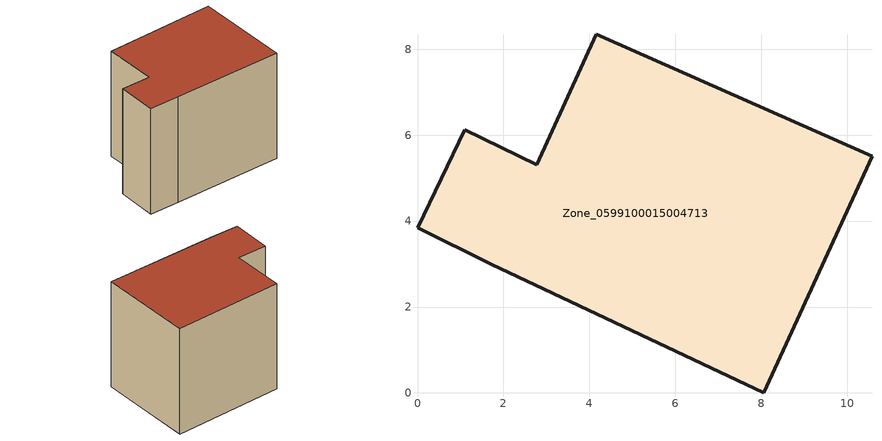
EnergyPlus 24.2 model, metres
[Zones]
Zone_0599100015004713
 floor ground (C_G): 1.72,3 0,3.84 1.1,6.12 2.78,5.31 4.16,8.35 10.58,5.51 8.06,0 z0.89
 wall outside (C_F): 0,3.84 1.72,3 8.06,0 10.58,5.51 4.16,8.35 2.78,5.31 1.1,6.12 0,3.84 z0.89:7.95
 roof outside (C_R): 1.72,3 8.06,0 10.58,5.51 4.16,8.35 2.78,5.31 1.1,6.12 0,3.84 z7.95
[BUILDING]
Pand.0599100015004713: North Axis=0; Terrain=City; Loads Convergence Tolerance Value=0.04; Temperature Convergence Tolerance Value=0.4; Solar Distribution=FullExterior; Maximum Number of Warmup Days=25; Minimum Number of Warmup Days=1
[Site:Location]
Rotterdam.The.Hague.AP_ZH_NLD Design_Conditions: Latitude=51.96; Longitude=4.45; Time Zone=1; Elevation=-4.5
[SITE:GROUNDTEMPERATURE:BUILDINGSURFACE]
18, 18, 18, 18, 18, 18, 18, 18, 18, 18, 18, 18
[MATERIAL] Thermal Absorptance=0.9; Solar Absorptance=0.7; Visible Absorptance=0.7
Name | Roughness | Thickness | Conductivity | Density | Specific Heat
G.TI.1965-1974 | MediumSmooth | 0.15 | 0.882353 | 540 | 1210
F.TI.1965-1974 | Rough | 0.3 | 0.697674 | 1920 | 840
R.TI.1965-1974 | MediumRough | 0.2 | 0.232558 | 1500 | 1000
[CONSTRUCTION]
C_G: G.TI.1965-1974
C_F: F.TI.1965-1974
C_R: R.TI.1965-1974
[ZONE]
Zone_0599100015004713: Type=1; Multiplier=1; Ceiling Height=Autocalculate; Volume=Autocalculate; Floor Area=autocalculate; Part of Total Floor Area=Yes
[ZONEINFILTRATION:DESIGNFLOWRATE]
Infil_Zone_0599100015004713: Zone or ZoneList or Space or SpaceList=Zone_0599100015004713; Schedule=AlwaysOn; Design Flow Rate Calculation Method=Flow/Area; Flow Rate per Floor Area=0.003; Constant Term Coefficient=1; Temperature Term Coefficient=0; Velocity Term Coefficient=0; Velocity Squared Term Coefficient=0
[HVACTEMPLATE:ZONE:IDEALLOADSAIRSYSTEM]
Zone_0599100015004713: Maximum Heating Supply Air Temperature=50; Minimum Cooling Supply Air Temperature=13; Maximum Heating Supply Air Humidity Ratio=0.0156; Minimum Cooling Supply Air Humidity Ratio=0.0077; Heating Limit=NoLimit; Cooling Limit=NoLimit; Dehumidification Control Type=ConstantSensibleHeatRatio; Cooling Sensible Heat Ratio=0.7; Dehumidification Setpoint=60; Humidification Control Type=None; Humidification Setpoint=30; Outdoor Air Method=None; Outdoor Air Flow Rate per Person=0.00944; Outdoor Air Flow Rate per Zone Floor Area=0; Outdoor Air Flow Rate per Zone=0; Demand Controlled Ventilation Type=None; Outdoor Air Economizer Type=NoEconomizer; Heat Recovery Type=None; Sensible Heat Recovery Effectiveness=0.7; Latent Heat Recovery Effectiveness=0.65
[ZONECONTROL:THERMOSTAT]
ThermostatControl_Zone_0599100015004713: Zone or ZoneList=Zone_0599100015004713; Control Type Schedule=DualSetpointControlType; Control 1=Thermostat_Zone_0599100015004713; Temperature Difference Between Cutout And Setpoint=0
[THERMOSTATSETPOINT:DUALSETPOINT]
Thermostat_Zone_0599100015004713: Heating Setpoint Temperature Schedule=HeatingSetpoint_Zone_0599100015004713; Cooling Setpoint Temperature Schedule=CoolingSetpoint_Zone_0599100015004713
[SCHEDULE:COMPACT]
HeatingSetpoint_Zone_0599100015004713: Through: 12/31, For: AllDays, Until: 24:00, 21
CoolingSetpoint_Zone_0599100015004713: Through: 12/31, For: AllDays, Until: 24:00, 24
DualSetpointControlType: Through: 12/31, For: AllDays, Until: 24:00, 4
AlwaysOn: Through: 12/31, For: AllDays, Until: 24:00, 1
